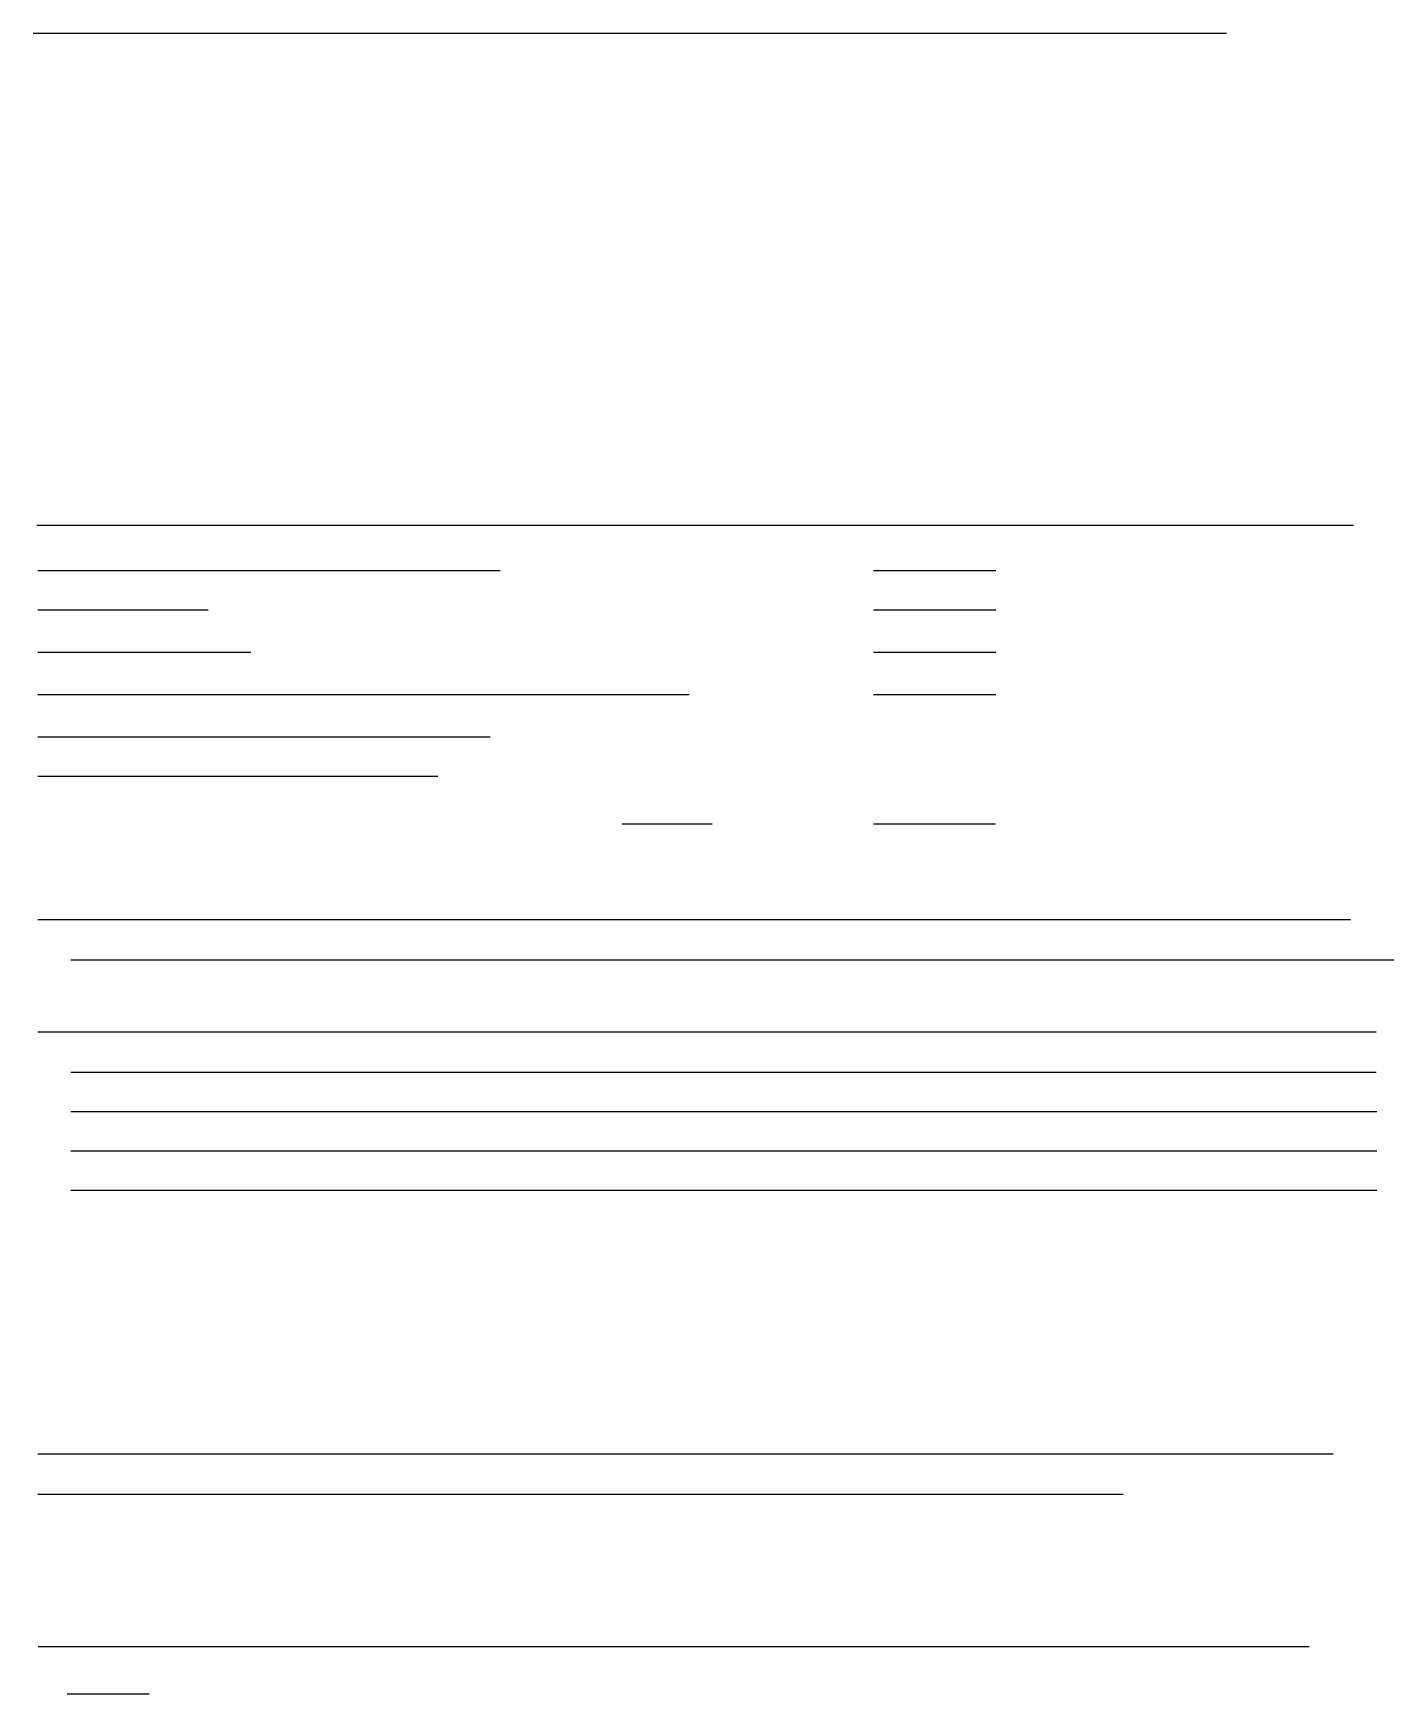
# Model space of a CAD drawing. Header units: millimetres. Extents: x 0 to 570263, y 0 to 232306.
# Drawn here: x 503520 to 570263, y 92345 to 173823 of the extents above; entities that cross this region are included whole.
import ezdxf

# ---------------------------------------------------------------- set-up
doc = ezdxf.new("R2010")
doc.units = ezdxf.units.MM
doc.header["$LTSCALE"] = 100
doc.layers.add('+C-10', color=10, linetype='Continuous')

msp = doc.modelspace()

# ---------------------------------------------------------------- linework, layer by layer
at = {"layer": '+C-10'}
for p, q in [((503520.1, 173823.2), (562051.9, 173823.2)), ((503695.9, 149679), (568284.9, 149679)), ((503754.5, 147455.1), (526427.4, 147455.1)), ((544738.3, 147455.1), (550745.2, 147455.1)), ((503754.5, 145527.1), (512094.2, 145527.1)), ((544738.3, 145527.1), (550745.2, 145527.1)), ((503754.5, 143452.1), (514192.3, 143452.1)), ((544738.3, 143452.1), (550745.2, 143452.1)), ((503754.5, 141377.1), (535701.2, 141377.1)), ((544738.3, 141377.1), (550745.2, 141377.1)), ((503754.5, 139302.1), (525935.5, 139302.1)), ((503754.5, 137374.1), (523369.1, 137374.1)), ((532412.4, 135037.9), (536832.9, 135037.9)), ((544738.3, 135037.9), (550720.3, 135037.9)), ((503754.5, 130340.9), (568132, 130340.9)), ((505363.6, 128361.7), (570262.7, 128361.7)), ((503754.5, 124826.6), (569400.8, 124826.6)), ((505363.6, 122847.3), (569400.8, 122847.3)), ((505363.6, 120919.3), (569423.8, 120919.3)), ((505363.6, 118991.3), (569423.8, 118991.3)), ((505363.6, 117063.3), (569423.8, 117063.3)), ((503739.5, 104113.6), (567285.9, 104113.6)), ((503739.5, 102134.3), (556986.2, 102134.3)), ((503769.5, 94658), (566112.9, 94658)), ((505183.2, 92345), (509209.7, 92345))]:
    msp.add_line(p, q, dxfattribs=at)

doc.saveas('drawing.dxf')
